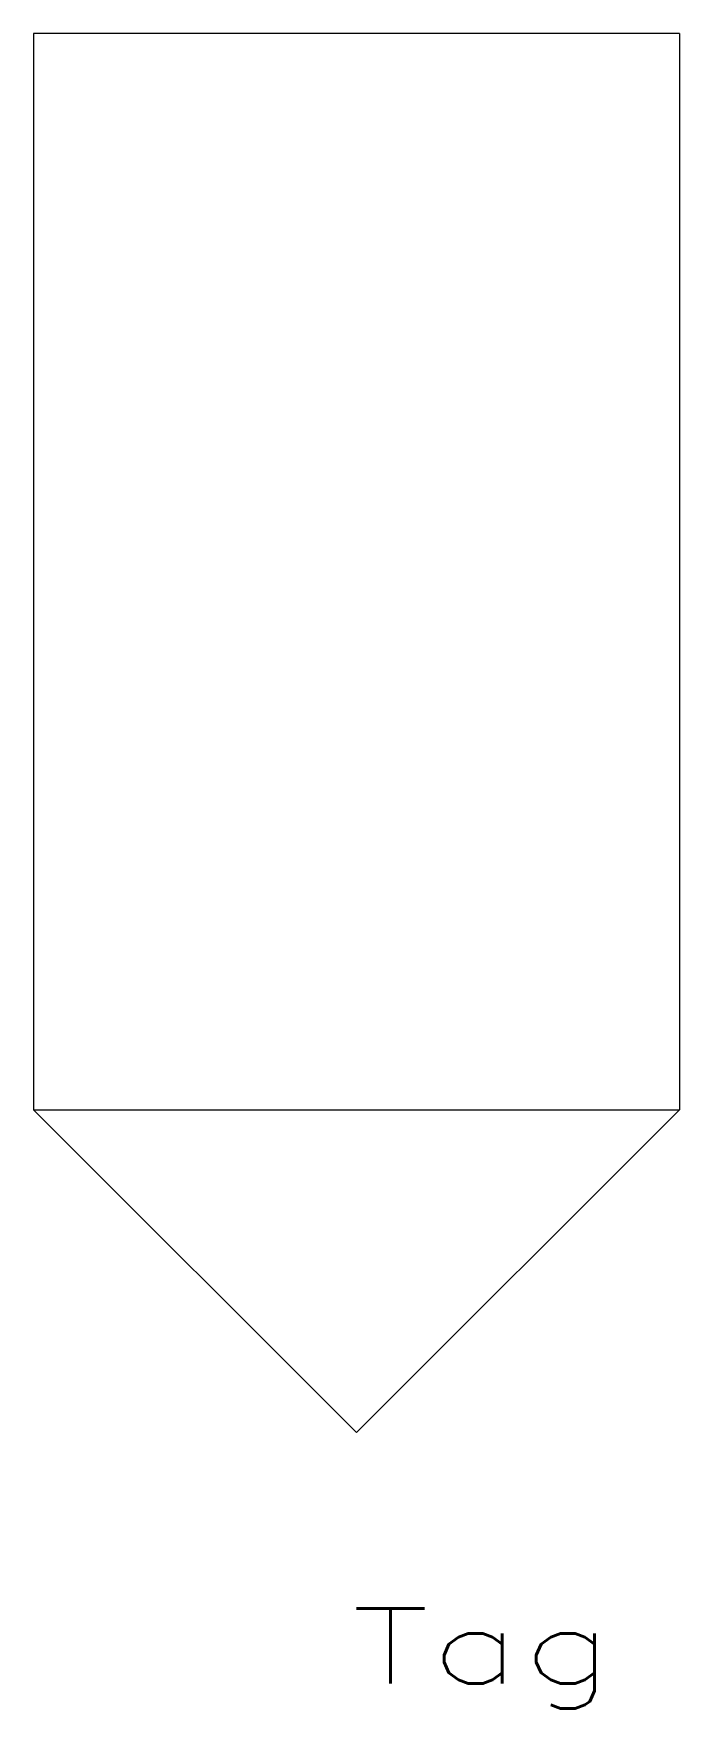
# Model space of a CAD drawing. Header units: inches. Extents: x -4.8 to 4.4, y -13.6 to 10.4.
import ezdxf
from ezdxf.enums import TextEntityAlignment as Align

# ---------------------------------------------------------------- set-up
doc = ezdxf.new("R2010")
doc.units = ezdxf.units.IN
doc.header["$MEASUREMENT"] = 0
doc.layers.get('0').update_dxf_attribs({"lineweight": 0})
doc.styles.add('STANDARD1', font='TXT.SHX')

msp = doc.modelspace()

# ---------------------------------------------------------------- linework, layer by layer
for p, q in [((-4.823, 10.408), (-4.823, -5.047)), ((4.45, 10.408), (-4.823, 10.408)), ((4.45, 10.408), (4.45, -5.047)), ((-4.823, -5.047), (4.45, -5.047)), ((-4.823, -5.047), (-0.186, -9.683)), ((-0.186, -9.683), (4.45, -5.047))]:
    msp.add_line(p, q)

# ---------------------------------------------------------------- texts
at = {"color": 7, "linetype": 'Continuous', "style": 'STANDARD1', "width": 1.361111}
msp.add_text('Tag', height=1.0753, dxfattribs=at).set_placement((-0.254, -13.286), (3.51, -13.286), align=Align.FIT)

doc.saveas('drawing.dxf')
